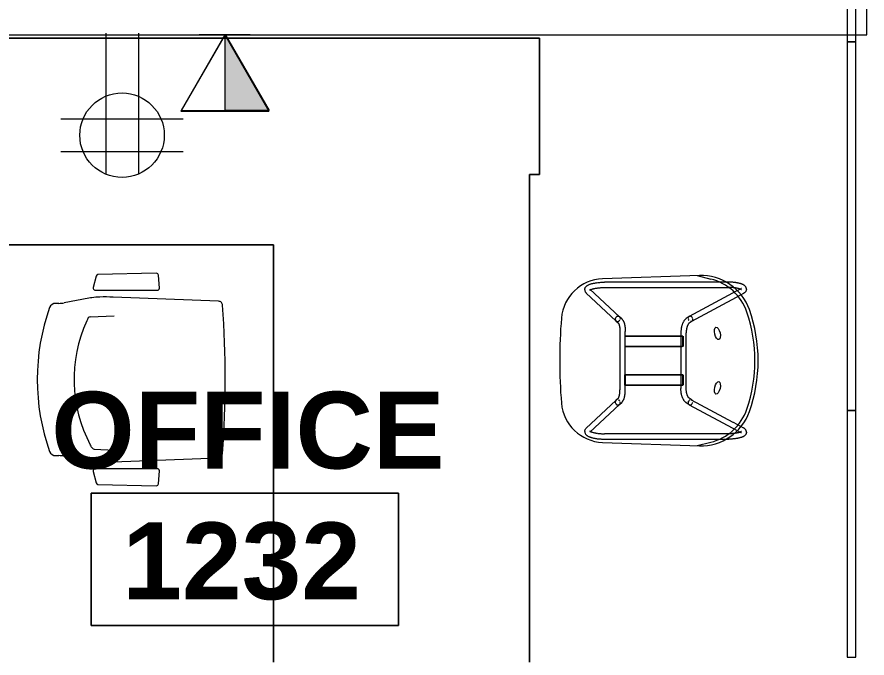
# Model space of a CAD drawing. Header units: inches. Extents: x -326 to 986, y -79 to 1436.
# Drawn here: x -183.1 to -83.5, y 511.5 to 586.6 of the extents above; entities that cross this region are included whole.
import ezdxf

# ---------------------------------------------------------------- set-up
doc = ezdxf.new("R2010")
doc.units = ezdxf.units.IN
doc.header["$LTSCALE"] = 48
doc.header["$MEASUREMENT"] = 0
for name, color, linetype, lineweight in [('A-ANNO-NOTE', 4, 'Continuous', 13), ('A-AREA-IDEN', 1, 'Continuous', 9), ('A-GLAZ-CURT', 8, 'Continuous', 9), ('A-WALL', 8, 'Continuous', 13), ('I-FURN', 47, 'Continuous', 9)]:
    doc.layers.add(name, color=color, linetype=linetype, lineweight=lineweight)
doc.styles.add('Swis721 Lt BT_B', font='', dxfattribs={"height": 9})
doc.styles.get('Swis721 Lt BT_B').set_extended_font_data('Swis721 Lt BT', bold=True)

# ---------------------------------------------------------------- blocks, each defined once
blk = doc.blocks.new('System Panel - Glazed - Offset-8644008-Level XX  POWER _ SIGNAL NEW')
at = {"layer": 'A-GLAZ-CURT'}
for p, q in [((14.461, 1.75), (-14.461, 1.75)), ((-14.461, 1.75), (-14.461, 0.75)), ((14.461, 0.75), (14.461, 1.75)), ((-14.461, 0.75), (14.461, 0.75))]:
    blk.add_line(p, q, dxfattribs=at)
blk = doc.blocks.new('System Panel - Glazed - Offset-8642972-Level XX  POWER _ SIGNAL NEW')
at = {"layer": 'A-GLAZ-CURT'}
for p, q in [((21.625, 1.75), (-21.625, 1.75)), ((-21.625, 1.75), (-21.625, 0.75)), ((21.625, 0.75), (21.625, 1.75)), ((-21.625, 0.75), (21.625, 0.75))]:
    blk.add_line(p, q, dxfattribs=at)
blk = doc.blocks.new('System Panel - Glazed - Offset-8642971-Level XX  POWER _ SIGNAL NEW')
at = {"layer": 'A-GLAZ-CURT'}
for p, q in [((3.25, 1.75), (-3.25, 1.75)), ((-3.25, 1.75), (-3.25, 0.75)), ((3.25, 0.75), (3.25, 1.75)), ((-3.25, 0.75), (3.25, 0.75))]:
    blk.add_line(p, q, dxfattribs=at)
blk = doc.blocks.new('Furniture 5 - Furniture 2-8662425-Level XX  POWER _ SIGNAL NEW')
at = {"layer": 'I-FURN'}
for p, q in [((-121.856, 584.146), (-225.03, 584.146)), ((-225.03, 584.146), (-121.856, 584.146)), ((-121.856, 568.149), (-121.856, 584.146)), ((-121.856, 584.146), (-121.856, 568.149)), ((-123.03, 510.992), (-123.03, 568.149)), ((-123.03, 568.149), (-121.856, 568.149)), ((-121.856, 568.149), (-123.03, 568.149)), ((-123.03, 568.149), (-123.03, 510.992)), ((-225.03, 559.929), (-153.03, 559.929)), ((-153.03, 559.929), (-225.03, 559.929)), ((-153.03, 559.929), (-153.03, 510.992)), ((-153.03, 510.992), (-153.03, 559.929))]:
    blk.add_line(p, q, dxfattribs=at)
blk = doc.blocks.new('Haworth_Chair_Very-Perforated Conference - Arms-7919528-Level XX  POWER _ SIGNAL NEW')
at = {"layer": 'I-FURN'}
for p, q in [((-8.925, 9.815), (-8.928, 9.49)), ((8.928, 9.49), (8.925, 9.815)), ((-8.991, 8.85), (-9.535, 5.953)), ((9.535, 5.953), (8.991, 8.85)), ((-10.785, 5.447), (-12.127, 5.088)), ((-10.469, -2.076), (-10.471, 5.238)), ((-8.184, 5.321), (-8.284, 2.932)), ((7.346, 5.81), (7.447, 3)), ((10.471, 5.238), (10.469, -2.076)), ((12.127, 5.088), (10.785, 5.447)), ((-12.311, 4.885), (-12.459, -1.93)), ((12.459, -1.93), (12.311, 4.885)), ((-9.659, 3.101), (-9.17, -9.25)), ((9.17, -9.25), (9.659, 3.101)), ((-12.221, -2.204), (-10.702, -2.33)), ((10.702, -2.33), (12.221, -2.204))]:
    blk.add_line(p, q, dxfattribs=at)
for centre, radius, start, end in [((0, -13.375), 25.381, 70.56974, 109.43026), ((-8.202, 9.876), 0.726, 109.43026, 184.7942), ((8.202, 9.876), 0.726, 355.2058, 70.56974), ((-12.59, 9.526), 3.662, 349.35773, 359.44076), ((12.59, 9.526), 3.662, 180.55924, 190.64227), ((0.025, -8.859), 16.547, 65.58812, 117.68683), ((6.231, 4.528), 1.796, 56.56467, 69.36884), ((7.067, 5.794), 0.28, 3.43533, 56.56467), ((-12.062, 4.844), 0.253, 104.98513, 170.64132), ((-10.72, 5.205), 0.251, 7.68533, 104.98513), ((-1.673, 4.475), 8, 171.93683, 178.60396), ((-1.673, 4.475), 8, 169.35773, 171.93683), ((-7.905, 5.31), 0.279, 123.47328, 177.71389), ((-7.069, 4.46), 1.467, 115.55112, 132.41375), ((1.673, 4.475), 8, 8.06317, 10.64227), ((1.673, 4.475), 8, 1.39604, 8.06317), ((10.72, 5.205), 0.251, 75.01487, 172.31467), ((12.062, 4.844), 0.253, 9.35868, 75.01487), ((14.881, 4.072), 24.558, 178.60396, 182.26601), ((-14.881, 4.072), 24.558, 357.73399, 1.39604), ((-12.199, -1.945), 0.26, 176.72362, 265.27638), ((12.199, -1.945), 0.26, 274.72362, 3.27638), ((-10.723, -2.076), 0.254, 274.87861, 0.01647), ((10.723, -2.076), 0.254, 179.98353, 265.12139), ((-8.705, -9.25), 0.465, 180, 270), ((-0.001, 107.246), 117.284, 265.74388, 274.25613), ((8.705, -9.25), 0.465, 269.85851, 0)]:
    blk.add_arc(centre, radius, start, end, dxfattribs=at)
blk = doc.blocks.new('HighTower_Eyes_Guest - HighTower_Eyes_Guest-V56-Level XX  POWER _ SIGNAL NEW')
at = {"layer": 'I-FURN'}
for p, q in [((-8.302, 9.029), (-8.304, 9.027)), ((-7.715, 8.958), (-7.877, 9.259)), ((7.877, 9.259), (7.715, 8.958)), ((8.302, 9.029), (8.304, 9.027)), ((-8.427, 8.964), (-8.197, 8.536)), ((-8.175, 8.495), (-5.18, 2.919)), ((-4.629, 3.215), (-7.715, 8.958)), ((7.235, 8.065), (4.621, 3.199)), ((5.171, 2.904), (8.197, 8.536)), ((7.715, 8.958), (7.255, 8.103)), ((8.197, 8.536), (8.427, 8.964)), ((-9.199, 7.566), (-9.199, 7.229)), ((-9.199, 7.229), (-9.199, -7.02)), ((-8.574, -7.02), (-8.574, 7.566)), ((8.574, 7.566), (8.574, -7.02)), ((9.199, 7.229), (9.199, 7.566)), ((9.199, -7.02), (9.199, 7.185)), ((-9.968, 3.844), (-9.567, 5.453)), ((9.968, 3.844), (9.567, 5.453)), ((-9.978, 4.107), (-9.581, -7.252)), ((9.581, -7.252), (9.978, 4.107)), ((-4.414, 2.926), (-4.652, 3.262)), ((4.652, 3.262), (4.414, 2.926)), ((-5.162, 2.9), (-4.924, 2.564)), ((3.251, 2.567), (-3.251, 2.567)), ((-2.858, 2.223), (-1.677, 2.223)), ((-2.858, 2.103), (-2.858, 2.174)), ((-2.858, 2.174), (-2.858, 2.121)), ((-2.858, 2.121), (-1.677, 2.121)), ((-2.858, 2.037), (-2.858, 2.099)), ((-2.858, 2.099), (-2.858, 2.037)), ((-2.858, 1.987), (-2.858, 2.034)), ((-2.858, 2.034), (-2.858, 1.987)), ((-1.677, 2.161), (-1.677, 2.103)), ((-1.677, 2.037), (-1.677, 2.087)), ((-1.677, 2.087), (-1.677, 2.037)), ((1.677, 2.223), (2.858, 2.223)), ((1.677, 2.121), (1.677, 2.179)), ((1.677, 2.179), (1.677, 2.121)), ((1.677, 2.121), (2.858, 2.121)), ((1.677, 2.053), (1.677, 2.103)), ((1.677, 2.103), (1.677, 2.053)), ((2.858, 2.121), (2.858, 2.179)), ((2.858, 2.179), (2.858, 2.108)), ((2.858, 2.041), (2.858, 2.103)), ((2.858, 2.103), (2.858, 2.041)), ((2.858, 1.99), (2.858, 2.037)), ((2.858, 2.037), (2.858, 1.99)), ((4.924, 2.564), (5.162, 2.9)), ((-3.251, 1.942), (3.251, 1.942)), ((-2.858, 1.758), (-2.858, 1.958)), ((-2.858, 1.942), (-2.858, 1.758)), ((-2.858, 1.431), (-2.858, 1.758)), ((-2.858, 1.718), (-2.858, 0.384)), ((-2.858, -3.207), (-2.858, 1.431)), ((-1.677, 1.958), (-1.677, 1.758)), ((-1.677, 1.758), (-1.677, 1.942)), ((-1.677, 1.758), (-1.677, 1.431)), ((-1.677, 0.384), (-1.677, 1.718)), ((-1.677, 1.431), (-1.677, -3.207)), ((1.677, 1.758), (1.677, 1.958)), ((1.677, 1.945), (1.677, 1.758)), ((1.677, 1.431), (1.677, 1.758)), ((1.677, 1.718), (1.677, 0.384)), ((1.677, -3.207), (1.677, 1.431)), ((2.858, 1.958), (2.858, 1.758)), ((2.858, 1.758), (2.858, 1.943)), ((2.858, 1.758), (2.858, 1.431)), ((2.858, 0.384), (2.858, 1.718)), ((2.858, 1.431), (2.858, -3.207)), ((-2.858, 0.384), (-2.858, -0.754)), ((-1.677, -0.754), (-1.677, 0.384)), ((1.677, 0.384), (1.677, -0.754)), ((2.858, -0.754), (2.858, 0.384)), ((-2.858, -0.754), (-2.858, -1.82)), ((-1.677, -1.82), (-1.677, -0.754)), ((1.677, -0.754), (1.677, -1.82)), ((2.858, -1.82), (2.858, -0.754)), ((-2.858, -1.82), (-2.858, -3.073)), ((-1.677, -3.073), (-1.677, -1.82)), ((1.677, -1.82), (1.677, -2.448)), ((2.858, -3.073), (2.858, -1.82)), ((1.677, -2.448), (1.677, -3.073)), ((-2.858, -3.073), (-2.858, -4.583)), ((-2.858, -3.535), (-2.858, -3.207)), ((-2.858, -4.602), (-2.858, -3.535)), ((-1.677, -4.583), (-1.677, -3.073)), ((-1.677, -3.207), (-1.677, -3.535)), ((-1.677, -3.535), (-1.677, -4.602)), ((1.677, -3.073), (1.677, -4.583)), ((1.677, -3.535), (1.677, -3.207)), ((1.677, -4.602), (1.677, -3.535)), ((2.858, -4.583), (2.858, -3.073)), ((2.858, -3.207), (2.858, -3.535)), ((2.858, -3.535), (2.858, -4.602)), ((-4.85, -4.951), (-5.128, -5.245)), ((-2.858, -4.578), (-3.421, -4.578)), ((-2.858, -4.578), (-2.858, -4.589)), ((-2.858, -4.602), (-2.858, -4.578)), ((-2.858, -4.589), (-2.858, -4.614)), ((-1.677, -4.602), (-2.858, -4.602)), ((-2.858, -4.614), (-1.677, -4.614)), ((1.677, -4.578), (-1.677, -4.578)), ((-1.677, -4.589), (-1.677, -4.578)), ((-1.677, -4.578), (-1.677, -4.602)), ((-1.677, -4.614), (-1.677, -4.589)), ((1.677, -4.589), (1.677, -4.578)), ((1.677, -4.578), (1.677, -4.602)), ((1.677, -4.614), (1.677, -4.589)), ((1.677, -4.602), (2.858, -4.602)), ((2.858, -4.614), (1.677, -4.614)), ((3.421, -4.578), (2.858, -4.578)), ((2.858, -4.578), (2.858, -4.589)), ((2.858, -4.583), (2.858, -4.578)), ((2.858, -4.602), (2.858, -4.583)), ((2.858, -4.589), (2.858, -4.614)), ((5.128, -5.245), (4.85, -4.951)), ((-5.124, -5.238), (-8.377, -8.719)), ((-7.92, -9.146), (-4.667, -5.665)), ((-4.673, -5.674), (-4.396, -5.38)), ((-3.421, -5.203), (3.421, -5.203)), ((4.396, -5.38), (4.673, -5.674)), ((4.668, -5.666), (7.92, -9.146)), ((8.377, -8.719), (5.124, -5.239)), ((-8.247, -8.726), (-8.249, -8.724)), ((8.247, -8.726), (8.249, -8.724)), ((8.263, -8.709), (8.273, -8.695))]:
    blk.add_line(p, q, dxfattribs=at)
at = {"layer": 'I-FURN', "flags": 128}
for points in [[(-8.387, 9.629), (-8.45, 9.624), (-8.511, 9.612), (-8.568, 9.592), (-8.62, 9.566), (-8.667, 9.536), (-8.709, 9.504), (-8.747, 9.468), (-8.781, 9.432), (-8.812, 9.393), (-8.84, 9.353), (-8.867, 9.312), (-8.892, 9.269), (-8.915, 9.225), (-8.937, 9.179), (-8.957, 9.131), (-8.977, 9.082), (-8.996, 9.031), (-9.014, 8.979), (-9.03, 8.925), (-9.047, 8.869), (-9.062, 8.812), (-9.076, 8.753), (-9.09, 8.693), (-9.103, 8.631), (-9.115, 8.568), (-9.126, 8.504), (-9.137, 8.438), (-9.146, 8.372), (-9.155, 8.304), (-9.163, 8.235), (-9.171, 8.165), (-9.177, 8.095), (-9.183, 8.023), (-9.188, 7.952), (-9.192, 7.879), (-9.195, 7.806), (-9.197, 7.733), (-9.199, 7.66), (-9.199, 7.586), (-9.199, 7.566)], [(-8.471, 9.029), (-8.47, 9.027), (-8.465, 9.022), (-8.458, 9.013), (-8.449, 9), (-8.438, 8.983), (-8.427, 8.964)], [(-8.387, 9.629), (-8.323, 9.624), (-8.262, 9.612), (-8.205, 9.592), (-8.153, 9.566), (-8.107, 9.536), (-8.065, 9.504), (-8.027, 9.468), (-7.993, 9.432), (-7.962, 9.393), (-7.933, 9.353), (-7.907, 9.312), (-7.882, 9.269), (-7.877, 9.259)], [(-8.316, 9.013), (-8.325, 9), (-8.335, 8.983), (-8.346, 8.963), (-8.358, 8.94), (-8.371, 8.913), (-8.384, 8.883)], [(-8.304, 9.027), (-8.309, 9.022), (-8.316, 9.013)], [(8.387, 9.629), (8.323, 9.624), (8.262, 9.612), (8.205, 9.592), (8.153, 9.566), (8.107, 9.536), (8.065, 9.504), (8.027, 9.468), (7.993, 9.432), (7.962, 9.393), (7.933, 9.353), (7.907, 9.312), (7.882, 9.269), (7.877, 9.259)], [(8.304, 9.027), (8.309, 9.022), (8.316, 9.013)], [(8.316, 9.013), (8.325, 9), (8.335, 8.983), (8.346, 8.963), (8.358, 8.94), (8.371, 8.913), (8.384, 8.883)], [(8.387, 9.629), (8.45, 9.624), (8.511, 9.612), (8.568, 9.592), (8.62, 9.566), (8.667, 9.536), (8.709, 9.504), (8.747, 9.468), (8.781, 9.432), (8.812, 9.393), (8.84, 9.353), (8.867, 9.312), (8.892, 9.269), (8.915, 9.225), (8.937, 9.179), (8.957, 9.131), (8.977, 9.082), (8.996, 9.031), (9.014, 8.979), (9.03, 8.925), (9.047, 8.869), (9.062, 8.812), (9.076, 8.753), (9.09, 8.693), (9.103, 8.631), (9.115, 8.568), (9.126, 8.504), (9.137, 8.438), (9.146, 8.372), (9.155, 8.304), (9.163, 8.235), (9.171, 8.165), (9.177, 8.095), (9.183, 8.023), (9.188, 7.952), (9.192, 7.879), (9.195, 7.806), (9.197, 7.733), (9.199, 7.66), (9.199, 7.586), (9.199, 7.566)], [(8.471, 9.029), (8.47, 9.027), (8.465, 9.022), (8.458, 9.013), (8.449, 9), (8.438, 8.983), (8.427, 8.964)], [(-8.538, 8.199), (-8.544, 8.152), (-8.55, 8.09), (-8.556, 8.027), (-8.56, 7.963), (-8.565, 7.898), (-8.568, 7.833), (-8.571, 7.767), (-8.573, 7.702)], [(-8.384, 8.883), (-8.397, 8.85), (-8.409, 8.814), (-8.422, 8.776), (-8.435, 8.735), (-8.447, 8.692), (-8.459, 8.646), (-8.471, 8.598), (-8.482, 8.548), (-8.492, 8.496), (-8.502, 8.443), (-8.512, 8.387), (-8.521, 8.331), (-8.529, 8.272), (-8.537, 8.213)], [(8.384, 8.883), (8.397, 8.85), (8.409, 8.814), (8.422, 8.776), (8.435, 8.735), (8.447, 8.692), (8.459, 8.646), (8.471, 8.598), (8.482, 8.548), (8.492, 8.496), (8.502, 8.443), (8.512, 8.387), (8.521, 8.331), (8.529, 8.272), (8.537, 8.213)], [(8.538, 8.199), (8.544, 8.152), (8.55, 8.09), (8.556, 8.027), (8.56, 7.963), (8.564, 7.903)], [(-8.573, 7.701), (-8.574, 7.635), (-8.574, 7.569), (-8.574, 7.566)], [(8.565, 7.898), (8.568, 7.833), (8.571, 7.767), (8.573, 7.701), (8.574, 7.635), (8.574, 7.569), (8.574, 7.566)], [(-4.924, 2.564), (-4.892, 2.522), (-4.858, 2.482), (-4.821, 2.443), (-4.783, 2.407), (-4.742, 2.372), (-4.7, 2.339), (-4.656, 2.307), (-4.611, 2.277), (-4.564, 2.248), (-4.515, 2.221), (-4.465, 2.195), (-4.414, 2.17), (-4.361, 2.147), (-4.307, 2.125), (-4.251, 2.104), (-4.195, 2.085), (-4.137, 2.066), (-4.078, 2.049), (-4.019, 2.033), (-3.958, 2.019), (-3.896, 2.006), (-3.834, 1.994), (-3.771, 1.983), (-3.707, 1.973), (-3.643, 1.965), (-3.578, 1.958), (-3.513, 1.952), (-3.447, 1.948), (-3.381, 1.945), (-3.315, 1.943), (-3.251, 1.942)], [(-4.414, 2.926), (-4.405, 2.914), (-4.393, 2.9), (-4.379, 2.885), (-4.363, 2.87), (-4.345, 2.854), (-4.324, 2.838), (-4.301, 2.821), (-4.276, 2.804), (-4.248, 2.788), (-4.218, 2.771), (-4.186, 2.754), (-4.153, 2.738), (-4.117, 2.722), (-4.079, 2.707), (-4.04, 2.692), (-3.998, 2.678), (-3.956, 2.664), (-3.911, 2.652), (-3.866, 2.64), (-3.819, 2.628), (-3.771, 2.618), (-3.722, 2.608), (-3.672, 2.6), (-3.621, 2.592), (-3.569, 2.586), (-3.517, 2.58), (-3.464, 2.575), (-3.411, 2.572), (-3.357, 2.569), (-3.303, 2.568), (-3.251, 2.567)], [(4.414, 2.926), (4.405, 2.914), (4.393, 2.9), (4.379, 2.885), (4.363, 2.87), (4.345, 2.854), (4.324, 2.838), (4.301, 2.821), (4.276, 2.804), (4.248, 2.788), (4.218, 2.771), (4.186, 2.754), (4.153, 2.738), (4.117, 2.722), (4.079, 2.707), (4.04, 2.692), (3.998, 2.678), (3.956, 2.664), (3.911, 2.652), (3.866, 2.64), (3.819, 2.628), (3.771, 2.618), (3.722, 2.608), (3.672, 2.6), (3.621, 2.592), (3.569, 2.586), (3.517, 2.58), (3.464, 2.575), (3.411, 2.572), (3.357, 2.569), (3.303, 2.568), (3.251, 2.567)], [(4.924, 2.564), (4.892, 2.522), (4.858, 2.482), (4.821, 2.443), (4.783, 2.407), (4.742, 2.372), (4.7, 2.339), (4.656, 2.307), (4.611, 2.277), (4.564, 2.248), (4.515, 2.221), (4.465, 2.195), (4.414, 2.17), (4.361, 2.147), (4.307, 2.125), (4.251, 2.104), (4.195, 2.085), (4.137, 2.066), (4.078, 2.049), (4.019, 2.033), (3.958, 2.019), (3.896, 2.006), (3.834, 1.994), (3.771, 1.983), (3.707, 1.973), (3.643, 1.965), (3.578, 1.958), (3.513, 1.952), (3.447, 1.948), (3.381, 1.945), (3.315, 1.943), (3.251, 1.942)], [(-4.85, -4.951), (-4.82, -4.921), (-4.788, -4.894), (-4.756, -4.869), (-4.722, -4.847), (-4.688, -4.826), (-4.653, -4.806), (-4.617, -4.788), (-4.581, -4.771), (-4.543, -4.755), (-4.504, -4.739), (-4.464, -4.725), (-4.423, -4.711), (-4.382, -4.699), (-4.339, -4.686), (-4.295, -4.675), (-4.25, -4.664), (-4.204, -4.654), (-4.157, -4.644), (-4.11, -4.635), (-4.062, -4.627), (-4.012, -4.62), (-3.962, -4.613), (-3.912, -4.606), (-3.861, -4.601), (-3.809, -4.596), (-3.757, -4.591), (-3.704, -4.587), (-3.651, -4.584), (-3.598, -4.582), (-3.544, -4.58), (-3.491, -4.579), (-3.437, -4.578), (-3.421, -4.578)], [(4.85, -4.951), (4.82, -4.921), (4.788, -4.894), (4.756, -4.869), (4.722, -4.847), (4.688, -4.826), (4.653, -4.806), (4.617, -4.788), (4.581, -4.771), (4.543, -4.755), (4.504, -4.739), (4.464, -4.725), (4.423, -4.711), (4.382, -4.699), (4.339, -4.686), (4.295, -4.675), (4.25, -4.664), (4.204, -4.654), (4.157, -4.644), (4.11, -4.635), (4.062, -4.627), (4.012, -4.62), (3.962, -4.613), (3.912, -4.606), (3.861, -4.601), (3.809, -4.596), (3.757, -4.591), (3.704, -4.587), (3.651, -4.584), (3.598, -4.582), (3.544, -4.58), (3.491, -4.579), (3.437, -4.578), (3.421, -4.578)], [(-4.397, -5.381), (-4.395, -5.38), (-4.391, -5.377), (-4.384, -5.372), (-4.374, -5.366), (-4.361, -5.359), (-4.346, -5.351), (-4.329, -5.343), (-4.309, -5.334), (-4.286, -5.325), (-4.262, -5.316), (-4.236, -5.308), (-4.208, -5.299), (-4.178, -5.29), (-4.146, -5.282), (-4.113, -5.274), (-4.078, -5.266), (-4.042, -5.259), (-4.004, -5.251), (-3.966, -5.245), (-3.926, -5.239), (-3.885, -5.233), (-3.843, -5.227), (-3.801, -5.223), (-3.757, -5.218), (-3.713, -5.215), (-3.668, -5.211), (-3.623, -5.209), (-3.578, -5.206), (-3.532, -5.205), (-3.486, -5.204), (-3.44, -5.203), (-3.421, -5.203)], [(4.397, -5.381), (4.395, -5.38), (4.391, -5.377), (4.384, -5.372), (4.374, -5.366), (4.361, -5.359), (4.346, -5.351), (4.329, -5.343), (4.309, -5.334), (4.286, -5.325), (4.262, -5.316), (4.236, -5.308), (4.208, -5.299), (4.178, -5.29), (4.146, -5.282), (4.113, -5.274), (4.078, -5.266), (4.042, -5.259), (4.004, -5.251), (3.966, -5.245), (3.926, -5.239), (3.885, -5.233), (3.843, -5.227), (3.801, -5.223), (3.757, -5.218), (3.713, -5.215), (3.668, -5.211), (3.623, -5.209), (3.578, -5.206), (3.532, -5.205), (3.486, -5.204), (3.44, -5.203), (3.421, -5.203)], [(-9.186, -7.458), (-9.19, -7.376), (-9.194, -7.293), (-9.197, -7.21), (-9.198, -7.126), (-9.199, -7.043), (-9.199, -7.02)], [(-9.168, -7.684), (-9.174, -7.62), (-9.18, -7.539), (-9.186, -7.458)], [(-9.153, -7.825), (-9.158, -7.779), (-9.167, -7.7)], [(-8.315, -9.333), (-8.382, -9.328), (-8.445, -9.315), (-8.505, -9.294), (-8.56, -9.267), (-8.61, -9.235), (-8.654, -9.2), (-8.695, -9.163), (-8.732, -9.123), (-8.766, -9.081), (-8.797, -9.037), (-8.826, -8.992), (-8.853, -8.945), (-8.879, -8.895), (-8.903, -8.844), (-8.926, -8.791), (-8.948, -8.736), (-8.969, -8.679), (-8.989, -8.621), (-9.008, -8.56), (-9.026, -8.497), (-9.044, -8.433), (-9.06, -8.366), (-9.075, -8.298), (-9.09, -8.229), (-9.103, -8.157), (-9.116, -8.084), (-9.128, -8.01), (-9.139, -7.934), (-9.149, -7.857)], [(-8.526, -7.804), (-8.534, -7.743), (-8.541, -7.673), (-8.548, -7.601), (-8.555, -7.528), (-8.56, -7.455), (-8.564, -7.38), (-8.568, -7.305), (-8.571, -7.229), (-8.573, -7.153), (-8.574, -7.077), (-8.574, -7.02)], [(-8.299, -8.655), (-8.313, -8.63), (-8.327, -8.6), (-8.342, -8.567), (-8.358, -8.531), (-8.373, -8.491), (-8.388, -8.448), (-8.403, -8.402), (-8.417, -8.354), (-8.432, -8.303), (-8.445, -8.249), (-8.459, -8.193), (-8.471, -8.134), (-8.483, -8.074), (-8.495, -8.011), (-8.506, -7.947), (-8.516, -7.88), (-8.525, -7.813)], [(8.299, -8.655), (8.313, -8.63), (8.327, -8.6), (8.342, -8.567), (8.358, -8.531), (8.373, -8.491), (8.388, -8.448), (8.403, -8.402), (8.417, -8.354), (8.432, -8.303), (8.445, -8.249), (8.459, -8.193), (8.471, -8.134), (8.483, -8.074), (8.495, -8.011), (8.506, -7.947), (8.516, -7.88), (8.525, -7.813)], [(8.526, -7.804), (8.534, -7.743), (8.541, -7.673), (8.548, -7.601), (8.555, -7.528), (8.56, -7.455), (8.564, -7.38), (8.568, -7.305), (8.571, -7.229), (8.573, -7.153), (8.574, -7.077), (8.574, -7.02)], [(8.903, -8.844), (8.926, -8.791), (8.948, -8.736), (8.969, -8.679), (8.989, -8.621), (9.008, -8.56), (9.026, -8.497), (9.044, -8.433), (9.06, -8.366), (9.075, -8.298), (9.09, -8.229), (9.103, -8.157), (9.116, -8.084), (9.128, -8.01), (9.139, -7.934), (9.149, -7.857), (9.158, -7.779), (9.167, -7.7)], [(9.168, -7.684), (9.174, -7.62), (9.18, -7.539), (9.186, -7.458)], [(9.186, -7.458), (9.19, -7.376), (9.194, -7.293), (9.197, -7.21), (9.198, -7.126), (9.199, -7.043), (9.199, -7.02)], [(-8.383, -8.726), (-8.381, -8.724), (-8.377, -8.719)], [(-8.263, -8.709), (-8.273, -8.695), (-8.285, -8.677), (-8.299, -8.655)], [(-8.249, -8.724), (-8.255, -8.719), (-8.263, -8.709)], [(8.249, -8.724), (8.255, -8.719), (8.263, -8.709)], [(8.273, -8.695), (8.285, -8.677), (8.299, -8.655)], [(8.315, -9.333), (8.382, -9.328), (8.445, -9.315), (8.505, -9.294), (8.56, -9.267), (8.61, -9.235), (8.654, -9.2), (8.695, -9.163), (8.732, -9.123), (8.766, -9.081), (8.797, -9.037), (8.826, -8.992), (8.853, -8.945), (8.879, -8.895), (8.9, -8.851)], [(8.383, -8.726), (8.381, -8.724), (8.377, -8.719)], [(-8.315, -9.333), (-8.249, -9.328), (-8.185, -9.315), (-8.125, -9.294), (-8.076, -9.269)], [(-8.071, -9.267), (-8.021, -9.235), (-7.976, -9.2), (-7.936, -9.163), (-7.92, -9.146)], [(8.313, -9.333), (8.249, -9.328), (8.185, -9.315), (8.125, -9.294), (8.071, -9.267), (8.021, -9.235), (7.976, -9.2), (7.936, -9.163), (7.92, -9.146)]]:
    blk.add_lwpolyline(points, dxfattribs=at)
at = {"layer": 'I-FURN'}
for centre, radius, start, end in [((0, -6.944), 17.943, 70.52754, 109.47246), ((0, -6.944), 17.943, 70.52754, 109.47246), ((-3.981, 4.316), 6, 109.47246, 182), ((0, -6.944), 17.568, 71.10821, 108.89179), ((3.981, 4.316), 6, 358, 70.52754), ((-3.746, 4.001), 6, 108.89179, 166), ((3.746, 4.001), 6, 14, 71.10821), ((-4.584, -7.077), 5, 182, 265.31633), ((4.584, -7.077), 5, 274.68367, 358), ((0, 48.875), 61.139, 265.31633, 274.68367)]:
    blk.add_arc(centre, radius, start, end, dxfattribs=at)
for centre, major_axis in [((-3.194, 6.224), (0.731, 0.169)), ((3.194, 6.224), (-0.731, 0.169))]:
    blk.add_ellipse(centre, major_axis=major_axis, ratio=0.429347, dxfattribs=at)
for centre, major_axis, ratio, start_param, end_param in [((-4.904, 3.067), (0.275, 0.148), 0.846149, 1.107926, 3.361235), ((-4.907, 3.081), (0.255, 0.181), 0.826969, 2.348734, 2.610534), ((-4.907, 3.081), (0.255, 0.181), 0.826969, 2.610534, 2.872333), ((-4.904, 3.067), (0.275, 0.148), 0.846149, 0.834036, 1.005041), ((-4.904, 3.067), (0.275, 0.148), 0.846149, 0.550687, 0.743241), ((-4.904, 3.067), (0.275, 0.148), 0.846149, 0.245101, 0.481442), ((-4.904, 3.067), (0.275, 0.148), 0.846149, 0, 0.219642), ((-4.907, 3.081), (0.255, 0.181), 0.826969, 6.042005, 6.283185), ((-4.904, 3.067), (0.275, 0.148), 0.846149, 6.241028, 6.283185), ((-4.904, 3.067), (0.275, 0.148), 0.846149, 6.055057, 6.234538), ((-4.907, 3.081), (0.255, 0.181), 0.826969, 5.50754, 5.687096), ((4.896, 3.052), (-0.275, 0.148), 0.846149, 0.345403, 0.565756), ((4.896, 3.052), (-0.275, 0.148), 0.846149, 0.042157, 0.217142), ((4.896, 3.052), (-0.275, 0.148), 0.846149, 6.063543, 6.325342), ((4.907, 3.081), (-0.255, 0.181), 0.826969, 0, 0.24118), ((4.896, 3.052), (-0.275, 0.148), 0.846149, 2.707661, 5.278145), ((4.907, 3.081), (-0.255, 0.181), 0.826969, 3.769872, 3.934451), ((4.907, 3.081), (-0.255, 0.181), 0.826969, 3.478649, 3.672652), ((-4.907, 3.081), (0.255, 0.181), 0.826969, 3.134132, 3.141593), ((-4.907, 3.081), (0.255, 0.181), 0.826969, 3.670142, 3.899693), ((-4.907, 3.081), (0.255, 0.181), 0.826969, 4.18133, 4.342747), ((-4.907, 3.081), (0.255, 0.181), 0.826969, 4.507518, 4.704929), ((-4.904, 3.067), (0.275, 0.148), 0.846149, 4.670232, 4.932031), ((4.896, 3.052), (-0.275, 0.148), 0.846149, 0.827555, 1.089355), ((4.896, 3.052), (-0.275, 0.148), 0.846149, 1.354803, 1.853974), ((4.907, 3.081), (-0.255, 0.181), 0.826969, 1.606635, 1.840056), ((4.907, 3.081), (-0.255, 0.181), 0.826969, 1.940439, 2.101855), ((4.896, 3.052), (-0.275, 0.148), 0.846149, 2.218705, 2.398351), ((4.907, 3.081), (-0.255, 0.181), 0.826969, 2.887254, 3.141593), ((4.907, 3.081), (-0.255, 0.181), 0.826969, 3.141593, 3.149053), ((-4.9, -5.46), (-0.227, 0.214), 0.915808, 0.509455, 0.712684), ((-4.9, -5.46), (-0.227, 0.214), 0.915808, 0.784647, 0.974484), ((-4.895, -5.452), (-0.228, 0.213), 0.916448, 0.533321, 0.702853), ((-4.895, -5.452), (-0.228, 0.213), 0.916448, 0.795121, 0.965985), ((-4.9, -5.46), (-0.227, 0.214), 0.915808, 0.242642, 0.450885), ((-4.895, -5.452), (-0.228, 0.213), 0.916448, 0.009723, 0.444268), ((-4.9, -5.46), (-0.227, 0.214), 0.915808, 1.050468, 1.236283), ((-4.895, -5.452), (-0.228, 0.213), 0.916448, 1.05692, 1.229009), ((-4.9, -5.46), (-0.227, 0.214), 0.915808, 0, 0.189085), ((-4.9, -5.46), (-0.227, 0.214), 0.915808, 1.315063, 2.021681), ((-4.9, -5.46), (-0.227, 0.214), 0.915808, 6.210471, 6.283185), ((-4.895, -5.452), (-0.228, 0.213), 0.916448, 0, 0.009723), ((-4.9, -5.46), (-0.227, 0.214), 0.915808, 5.948672, 6.135181), ((-4.895, -5.452), (-0.228, 0.213), 0.916448, 1.580519, 1.75543), ((-4.895, -5.452), (-0.228, 0.213), 0.916448, 1.842318, 2.019215), ((-4.895, -5.452), (-0.228, 0.213), 0.916448, 5.56365, 5.74036), ((-4.9, -5.46), (-0.227, 0.214), 0.915808, 2.105874, 2.283481), ((-4.895, -5.452), (-0.228, 0.213), 0.916448, 2.104118, 2.283912), ((-4.895, -5.452), (-0.228, 0.213), 0.916448, 5.320724, 5.50751), ((-4.9, -5.46), (-0.227, 0.214), 0.915808, 2.369337, 2.807079), ((-4.895, -5.452), (-0.228, 0.213), 0.916448, 2.365917, 2.550664), ((-4.895, -5.452), (-0.228, 0.213), 0.916448, 2.627717, 2.823607), ((-4.895, -5.452), (-0.228, 0.213), 0.916448, 4.198513, 4.953354), ((-4.895, -5.452), (-0.228, 0.213), 0.916448, 2.889516, 3.413115), ((-4.9, -5.46), (-0.227, 0.214), 0.915808, 4.146457, 4.639675), ((-4.9, -5.46), (-0.227, 0.214), 0.915808, 3.068879, 3.141593), ((-4.9, -5.46), (-0.227, 0.214), 0.915808, 3.141593, 3.330678), ((-4.895, -5.452), (-0.228, 0.213), 0.916448, 3.44224, 3.65847), ((-4.895, -5.452), (-0.228, 0.213), 0.916448, 3.715896, 3.900759), ((4.896, -5.452), (0.228, 0.213), 0.916448, 1.822873, 2.084672), ((4.896, -5.452), (0.228, 0.213), 0.916448, 2.870071, 3.393669), ((4.9, -5.46), (0.227, 0.214), 0.915808, 1.708067, 1.90531), ((4.9, -5.46), (0.227, 0.214), 0.915808, 2.952507, 3.214307), ((4.896, -5.452), (0.228, 0.213), 0.916448, 1.333117, 1.822873), ((4.9, -5.46), (0.227, 0.214), 0.915808, 1.381711, 1.64351), ((4.896, -5.452), (0.228, 0.213), 0.916448, 3.444857, 3.655469), ((4.9, -5.46), (0.227, 0.214), 0.915808, 3.476106, 3.64927), ((4.896, -5.452), (0.228, 0.213), 0.916448, 3.721868, 3.917268), ((4.9, -5.46), (0.227, 0.214), 0.915808, 3.737905, 3.91334), ((4.896, -5.452), (0.228, 0.213), 0.916448, 0.777465, 0.963998), ((4.896, -5.452), (0.228, 0.213), 0.916448, 3.990302, 4.179068), ((4.9, -5.46), (0.227, 0.214), 0.915808, 3.999705, 4.176851), ((4.896, -5.452), (0.228, 0.213), 0.916448, 0.513876, 0.700969), ((4.896, -5.452), (0.228, 0.213), 0.916448, 4.255966, 4.440867), ((4.9, -5.46), (0.227, 0.214), 0.915808, 0.433971, 0.596313), ((4.9, -5.46), (0.227, 0.214), 0.915808, 4.261504, 4.44028), ((4.896, -5.452), (0.228, 0.213), 0.916448, 4.52041, 4.702666), ((4.9, -5.46), (0.227, 0.214), 0.915808, 0, 0.072714), ((4.9, -5.46), (0.227, 0.214), 0.915808, 4.785103, 4.967793), ((4.896, -5.452), (0.228, 0.213), 0.916448, 6.273463, 6.283185), ((4.896, -5.452), (0.228, 0.213), 0.916448, 5.831055, 6.273463), ((4.9, -5.46), (0.227, 0.214), 0.915808, 6.0941, 6.283185), ((4.896, -5.452), (0.228, 0.213), 0.916448, 5.047749, 5.226265), ((4.9, -5.46), (0.227, 0.214), 0.915808, 5.046902, 5.232443), ((4.9, -5.46), (0.227, 0.214), 0.915808, 5.832301, 6.038333), ((4.896, -5.452), (0.228, 0.213), 0.916448, 5.304591, 5.488065), ((4.9, -5.46), (0.227, 0.214), 0.915808, 5.308702, 5.498326), ((4.896, -5.452), (0.228, 0.213), 0.916448, 5.567762, 5.749864), ((4.9, -5.46), (0.227, 0.214), 0.915808, 5.570501, 5.771722)]:
    blk.add_ellipse(centre, major_axis=major_axis, ratio=ratio, start_param=start_param, end_param=end_param, dxfattribs=at)
blk = doc.blocks.new('Room Tag - Room Name and Number-3379422-Level XX  POWER _ SIGNAL NEW')
at = {"layer": 'A-AREA-IDEN'}
for p, q in [((-0.1881, -0.1636), (-0.1881, -0.0018)), ((-0.1881, -0.0018), (0.1869, -0.0018)), ((0.1869, -0.0018), (-0.1881, -0.0018)), ((-0.1881, -0.0018), (-0.1881, -0.1636)), ((0.1869, -0.0018), (0.1869, -0.1636)), ((0.1869, -0.1636), (0.1869, -0.0018)), ((0.1869, -0.1636), (-0.1881, -0.1636)), ((-0.1881, -0.1636), (0.1869, -0.1636))]:
    blk.add_line(p, q, dxfattribs=at)

msp = doc.modelspace()

# ---------------------------------------------------------------- hatches: boundary and pattern name
at = {"layer": 'A-ANNO-NOTE'}
msp.add_hatch(color=256, dxfattribs=at).paths.add_polyline_path([(-158.725, 575.657), (-153.568, 575.657), (-158.725, 584.589)], flags=0)

# ---------------------------------------------------------------- linework, layer by layer
for p, q in [((-172.718, 584.728), (-172.718, 568.201)), ((-168.886, 584.728), (-168.886, 568.201)), ((-158.764, 584.521), (-163.921, 575.589)), ((-158.725, 584.589), (-163.882, 575.657)), ((-155.764, 584.521), (-161.764, 584.521)), ((-158.764, 584.521), (-153.607, 575.589)), ((-158.725, 575.657), (-158.725, 584.589)), ((-158.725, 584.589), (-153.568, 575.657)), ((-158.725, 584.589), (-153.568, 575.657)), ((-163.921, 575.589), (-153.607, 575.589)), ((-163.882, 575.657), (-153.568, 575.657)), ((-153.568, 575.657), (-158.725, 575.657)), ((-177.975, 574.682), (-163.628, 574.682)), ((-177.975, 570.849), (-163.628, 570.849))]:
    msp.add_line(p, q, dxfattribs=at)
msp.add_circle((-170.802, 572.765), 4.95, dxfattribs=at)
at = {"layer": 'A-WALL'}
for p, q in [((-83.485, 584.521), (-83.485, 589.146)), ((-224.61, 584.521), (-83.485, 584.521))]:
    msp.add_line(p, q, dxfattribs=at)

# ---------------------------------------------------------------- block references
at = {"layer": 'A-AREA-IDEN', "xscale": 95.99999999999994, "yscale": 95.99999999999994, "zscale": 95.99999999999994}
msp.add_blockref('Room Tag - Room Name and Number-3379422-Level XX  POWER _ SIGNAL NEW', (-156.353, 530.964), dxfattribs=at)
at = {"layer": 'A-GLAZ-CURT', "rotation": 269.9999999999999}
for name, p in [('System Panel - Glazed - Offset-8642971-Level XX  POWER _ SIGNAL NEW', (-86.547, 586.972)), ('System Panel - Glazed - Offset-8642972-Level XX  POWER _ SIGNAL NEW', (-86.547, 562.097)), ('System Panel - Glazed - Offset-8644008-Level XX  POWER _ SIGNAL NEW', (-86.547, 526.011))]:
    msp.add_blockref(name, p, dxfattribs=at)
at = {"layer": 'I-FURN'}
msp.add_blockref('Furniture 5 - Furniture 2-8662425-Level XX  POWER _ SIGNAL NEW', (0, 0), dxfattribs=at)
for name, p, rotation in [('Haworth_Chair_Very-Perforated Conference - Arms-7919528-Level XX  POWER _ SIGNAL NEW', (-168.732, 544.12), 89.99999999999955), ('HighTower_Eyes_Guest - HighTower_Eyes_Guest-V56-Level XX  POWER _ SIGNAL NEW', (-107.241, 546.332), 269.9999999999999)]:
    msp.add_blockref(name, p, dxfattribs=dict(at, rotation=rotation))

# ---------------------------------------------------------------- texts
at = {"layer": 'A-AREA-IDEN', "char_height": 9, "attachment_point": 1, "style": 'Swis721 Lt BT_B'}
for s, insert, width in [('OFFICE', (-179.095, 542.68), 54.843), ('1232', (-170.764, 527.362), 33.936)]:
    msp.add_mtext(s, dxfattribs=dict(at, insert=insert, width=width))

doc.saveas('drawing.dxf')
